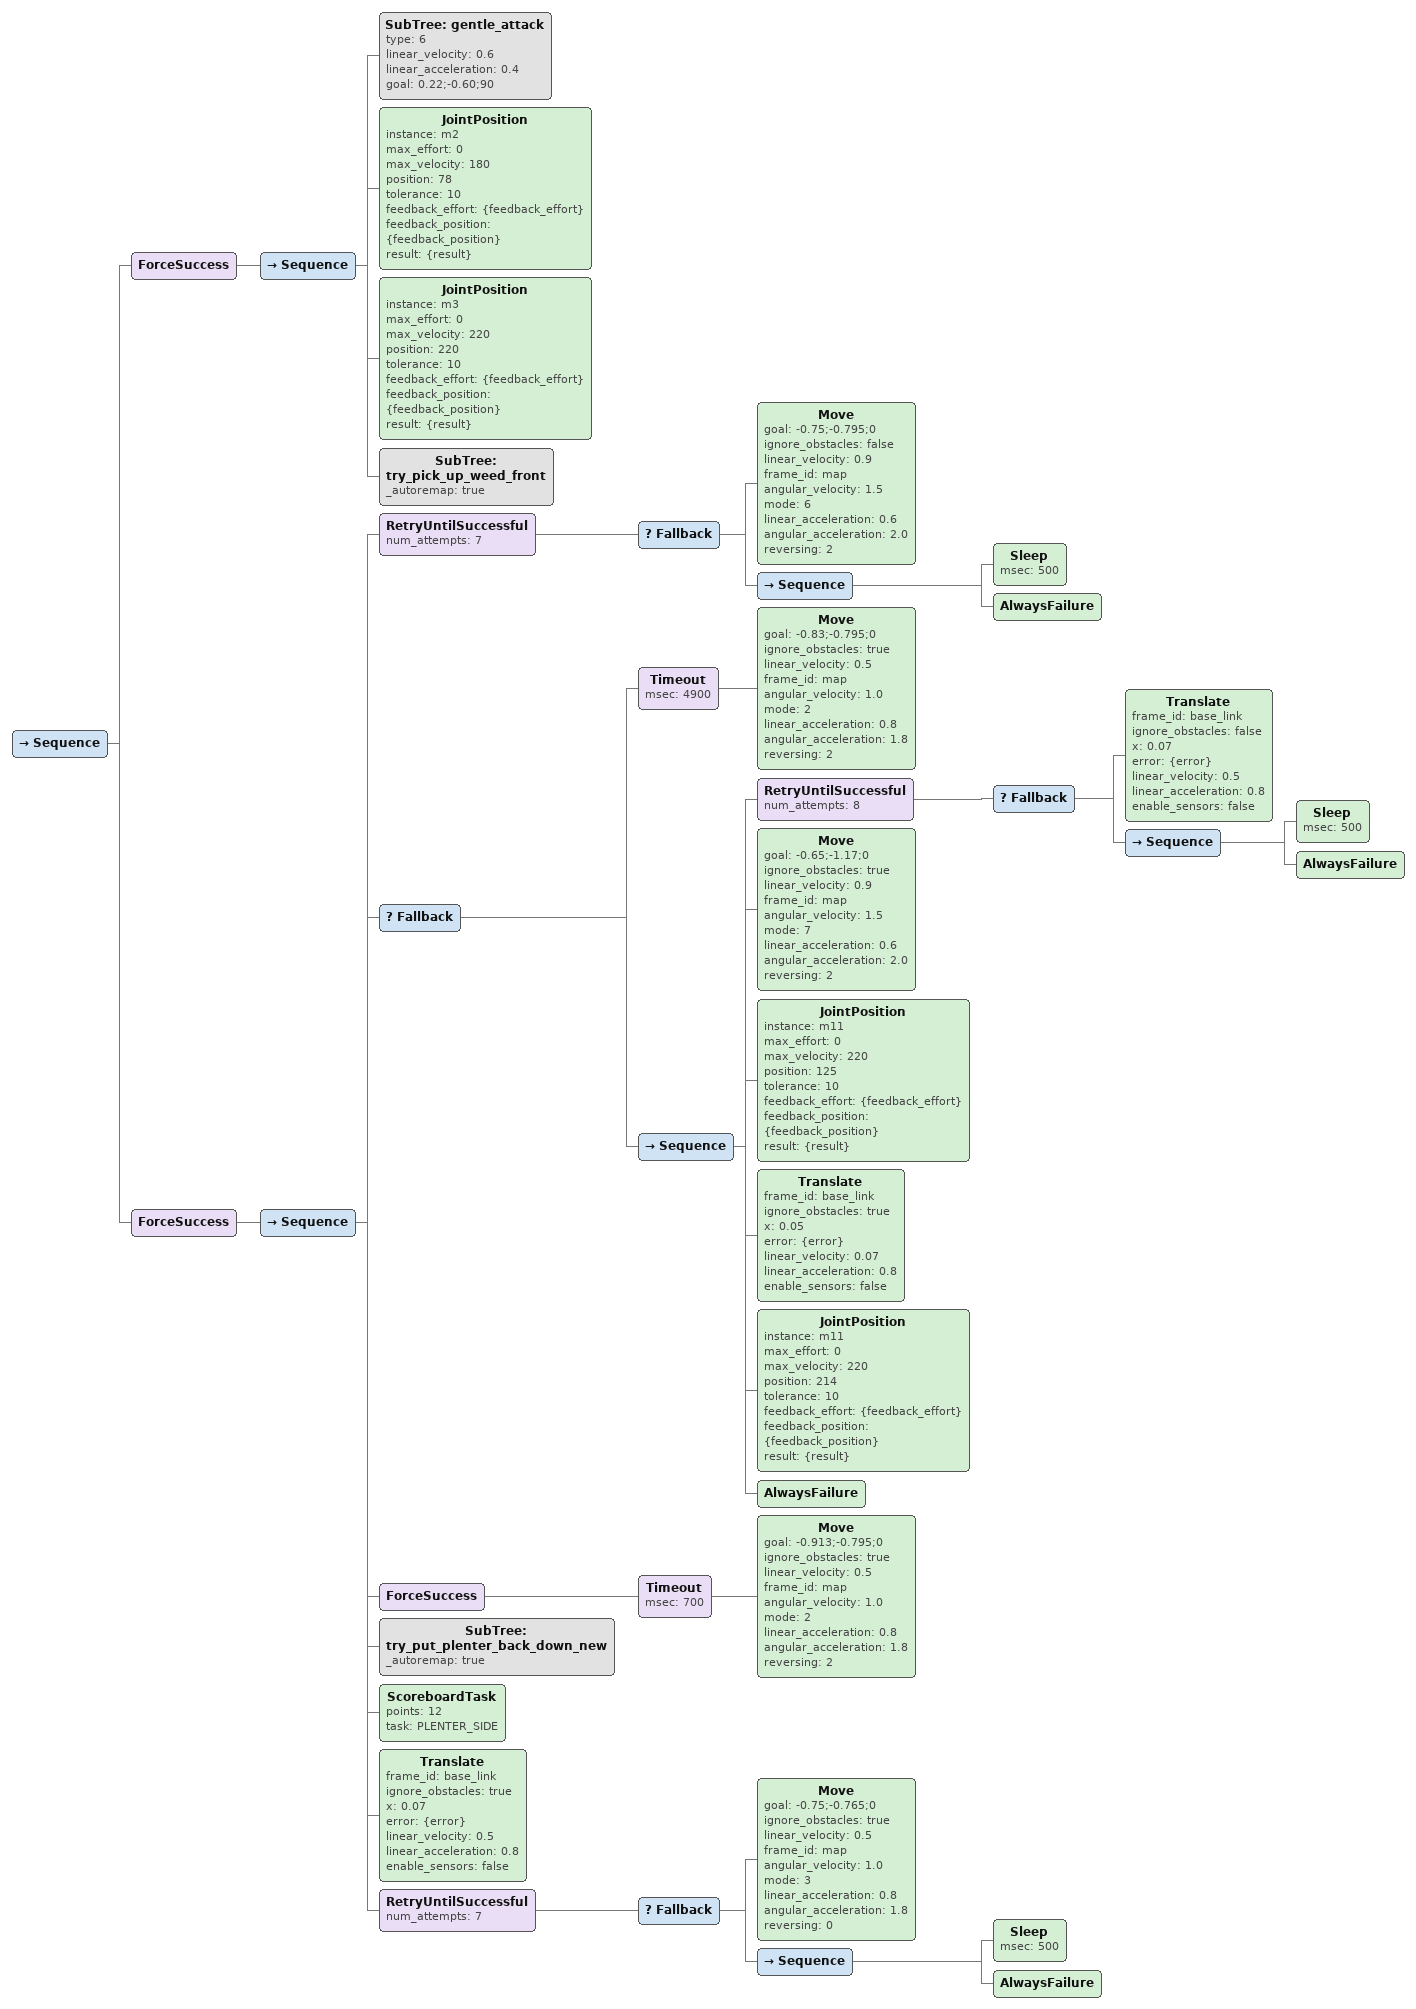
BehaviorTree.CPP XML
<Sequence>
  <ForceSuccess>
    <Sequence>
      <SubTree ID="gentle_attack" type="6" linear_velocity="0.6" linear_acceleration="0.4" goal="0.22;-0.60;90"/>
      <JointPosition instance="m2" max_effort="0" max_velocity="180" position="78" tolerance="10" feedback_effort="{feedback_effort}" feedback_position="{feedback_position}" result="{result}"/>
      <JointPosition instance="m3" max_effort="0" max_velocity="220" position="220" tolerance="10" feedback_effort="{feedback_effort}" feedback_position="{feedback_position}" result="{result}"/>
      <SubTree ID="try_pick_up_weed_front" _autoremap="true"/>
    </Sequence>
  </ForceSuccess>
  <ForceSuccess>
    <Sequence>
      <RetryUntilSuccessful num_attempts="7">
        <Fallback>
          <Move goal="-0.75;-0.795;0" ignore_obstacles="false" linear_velocity="0.9" frame_id="map" angular_velocity="1.5" mode="6" linear_acceleration="0.6" angular_acceleration="2.0" reversing="2"/>
          <Sequence>
            <Sleep msec="500"/>
            <AlwaysFailure/>
          </Sequence>
        </Fallback>
      </RetryUntilSuccessful>
      <Fallback>
        <Timeout msec="4900">
          <Move goal="-0.83;-0.795;0" ignore_obstacles="true" linear_velocity="0.5" frame_id="map" angular_velocity="1.0" mode="2" linear_acceleration="0.8" angular_acceleration="1.8" reversing="2"/>
        </Timeout>
        <Sequence>
          <RetryUntilSuccessful num_attempts="8">
            <Fallback>
              <Translate frame_id="base_link" ignore_obstacles="false" x="0.07" error="{error}" linear_velocity="0.5" linear_acceleration="0.8" enable_sensors="false"/>
              <Sequence>
                <Sleep msec="500"/>
                <AlwaysFailure/>
              </Sequence>
            </Fallback>
          </RetryUntilSuccessful>
          <Move goal="-0.65;-1.17;0" ignore_obstacles="true" linear_velocity="0.9" frame_id="map" angular_velocity="1.5" mode="7" linear_acceleration="0.6" angular_acceleration="2.0" reversing="2"/>
          <JointPosition instance="m11" max_effort="0" max_velocity="220" position="125" tolerance="10" feedback_effort="{feedback_effort}" feedback_position="{feedback_position}" result="{result}"/>
          <Translate frame_id="base_link" ignore_obstacles="true" x="0.05" error="{error}" linear_velocity="0.07" linear_acceleration="0.8" enable_sensors="false"/>
          <JointPosition instance="m11" max_effort="0" max_velocity="220" position="214" tolerance="10" feedback_effort="{feedback_effort}" feedback_position="{feedback_position}" result="{result}"/>
          <AlwaysFailure/>
        </Sequence>
      </Fallback>
      <ForceSuccess>
        <Timeout msec="700">
          <Move goal="-0.913;-0.795;0" ignore_obstacles="true" linear_velocity="0.5" frame_id="map" angular_velocity="1.0" mode="2" linear_acceleration="0.8" angular_acceleration="1.8" reversing="2"/>
        </Timeout>
      </ForceSuccess>
      <SubTree ID="try_put_plenter_back_down_new" _autoremap="true"/>
      <ScoreboardTask points="12" task="PLENTER_SIDE"/>
      <Translate frame_id="base_link" ignore_obstacles="true" x="0.07" error="{error}" linear_velocity="0.5" linear_acceleration="0.8" enable_sensors="false"/>
      <RetryUntilSuccessful num_attempts="7">
        <Fallback>
          <Move goal="-0.75;-0.765;0" ignore_obstacles="true" linear_velocity="0.5" frame_id="map" angular_velocity="1.0" mode="3" linear_acceleration="0.8" angular_acceleration="1.8" reversing="0"/>
          <Sequence>
            <Sleep msec="500"/>
            <AlwaysFailure/>
          </Sequence>
        </Fallback>
      </RetryUntilSuccessful>
    </Sequence>
  </ForceSuccess>
</Sequence>
